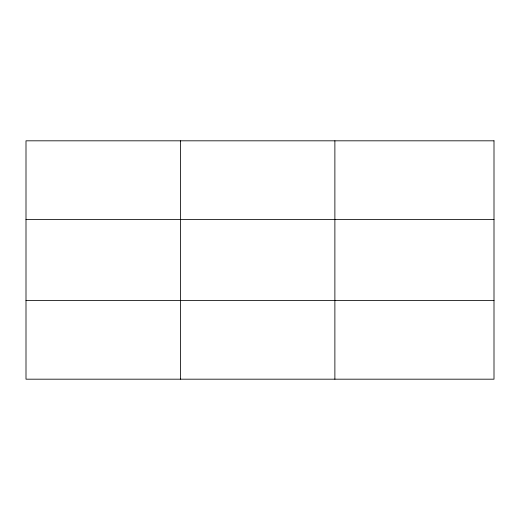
<?xml version="1.0" encoding="UTF-8"?>
<svg xmlns="http://www.w3.org/2000/svg" width="520" height="520" viewBox="0 0 520 520"><rect width="100%" height="100%" fill="white"/><g stroke="black" fill="none" stroke-linecap="round" stroke-linejoin="round"><path stroke-width="0.78" d="M180.44 140.816L180.44 379.184M334.88 140.816L334.88 379.184M26 219.479L494 219.479M26 300.521L494 300.521M494 140.816L494 379.184L26 379.184L26 140.816L494 140.816"/></g></svg>
